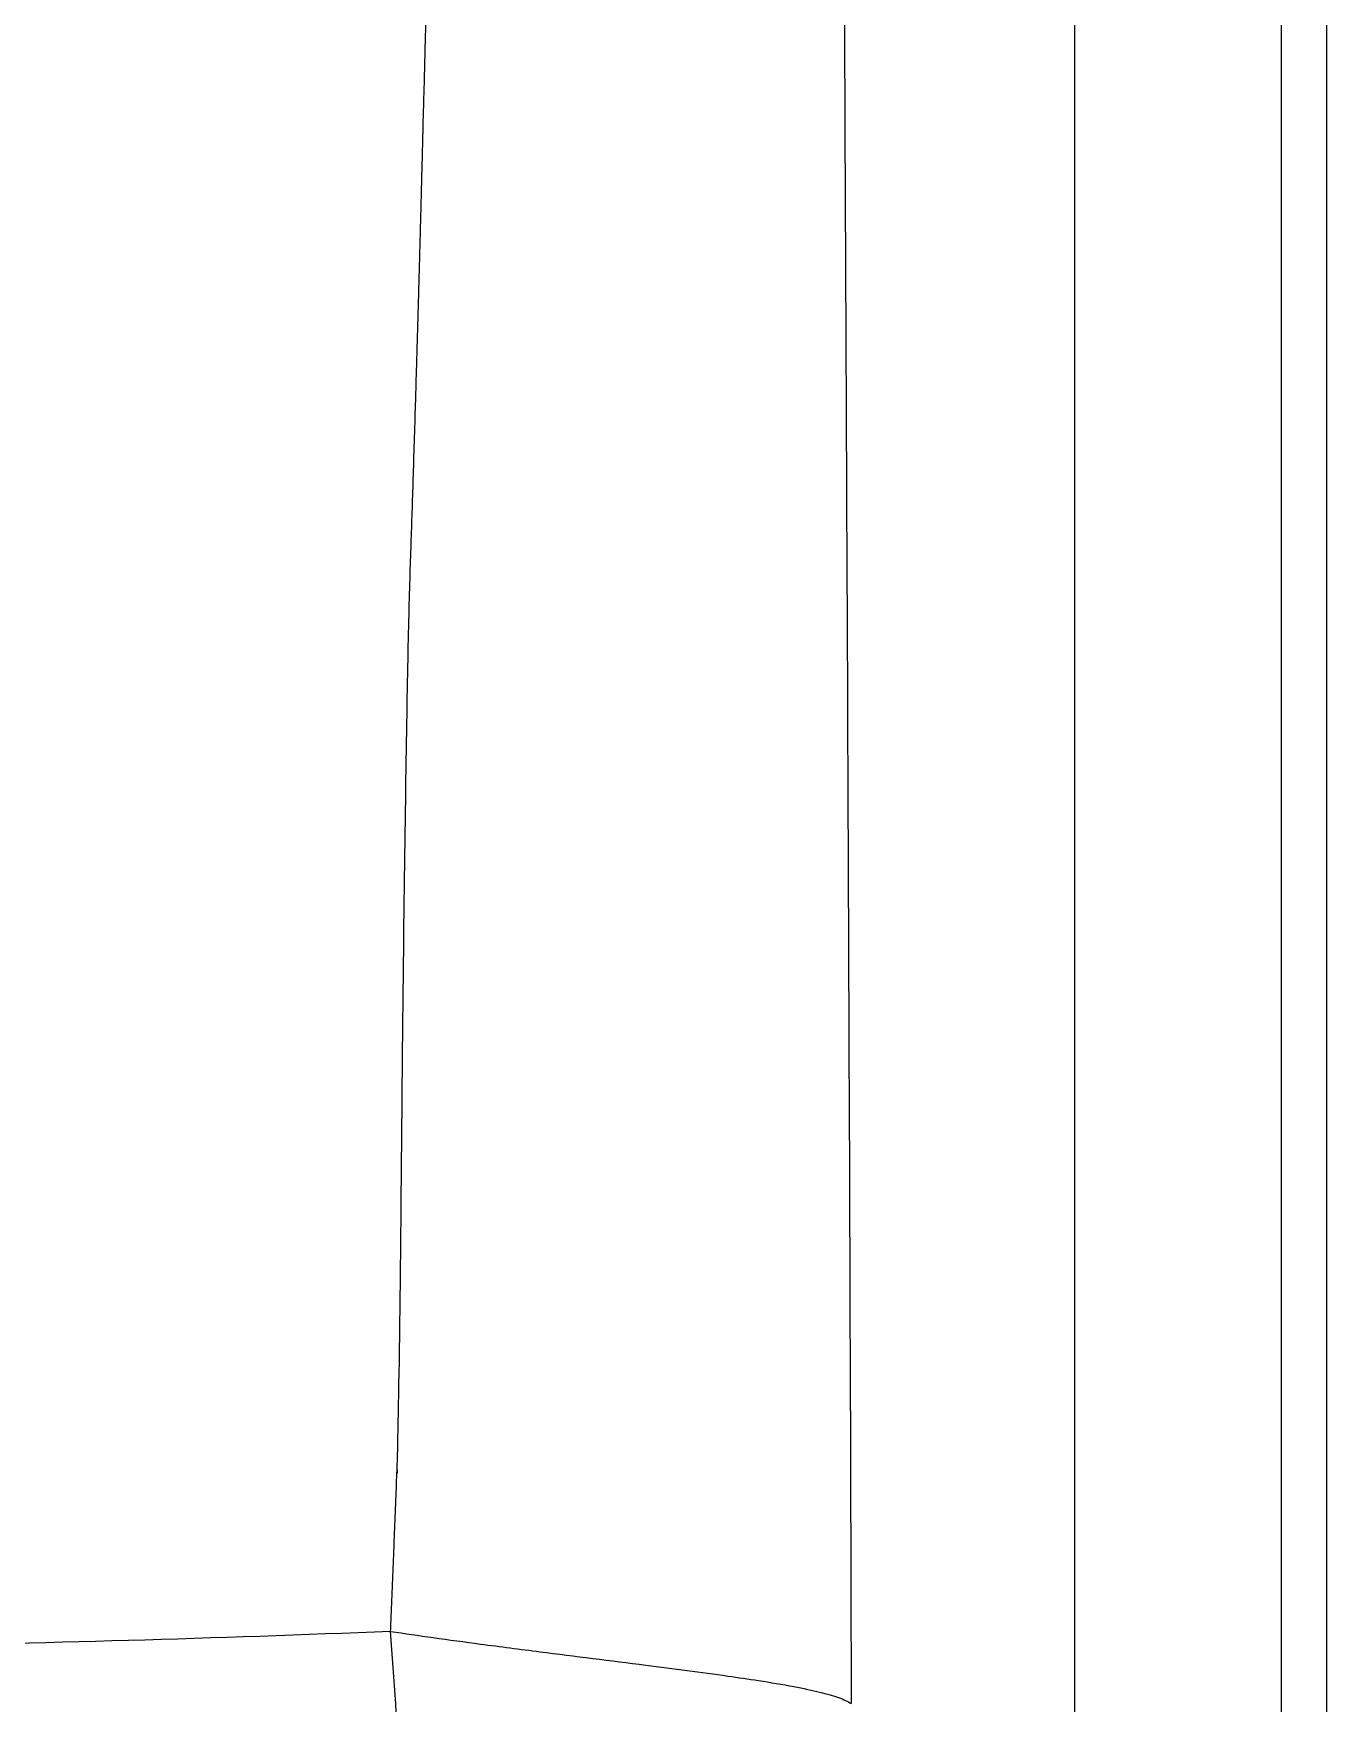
# Model space of a CAD drawing. Header units: millimetres. Extents: x 18456 to 179493, y -203649 to 469211.
# Drawn here: x 120891.7 to 120993.2, y 44918.7 to 45049.8 of the extents above; entities that cross this region are included whole.
import ezdxf

# ---------------------------------------------------------------- set-up
doc = ezdxf.new("R2010")
doc.units = ezdxf.units.MM
doc.layers.add('X-평면도(기본형)$0$FUR', color=6, linetype='Continuous', true_color=0xff00ff)

# ---------------------------------------------------------------- blocks, each defined once
blk = doc.blocks.new('X-평면도(기본형)$0$A$C5FEA68FE')
at = {"layer": 'X-평면도(기본형)$0$FUR', "color": 8, "ltscale": 1.5, "true_color": 0x808080}
for points, degree, knots in [([(105.4289321865072, 275.7336242783349), (105.4289321873221, 55.93236158159561), (105.428932188137, -122.2540659229271), (105.4289321883698, -219.8012626967393), (105.4289321886608, -275.7336242783349)], 2, [0, 0, 0, 358.3728550090163, 358.3728550090163, 470.8653741537995, 470.8653741537995, 470.8653741537995]), ([(108.9644660562044, -275.7336242771707), (108.9644660605118, -219.9184200568125), (108.9644660647609, -122.4883806442376), (108.9644660784397, 55.81520422035828), (108.9644660920603, 275.7336242770543)], 2, [-112.2564777847499, -112.2564777847499, -112.2564777847499, 0, 0, 358.6071697291045, 358.6071697291045, 358.6071697291045]), ([(125.1851466184598, -269.2453451596666), (125.1851460604812, -219.918417364941), (125.1851455025026, -128.9766543779988), (125.1851434856071, 49.32693233923055), (125.1851414687117, 269.2453542487929)], 2, [-99.2071470706433, -99.2071470706433, -99.2071470706433, 0, 0, 358.6071734346042, 358.6071734346042, 358.6071734346042]), ([(142.7257512075594, 207.3762193867005), (142.8389817432617, 192.9553007179638), (143.0383446032647, 164.4825931690866), (143.3228332927683, 68.28114703844767), (143.46665895771, 0.001272001303732395), (143.2923967929673, -81.69996887876187), (142.9492186926655, -137.2863334496506), (142.7256320823799, -207.3736797398888)], 3, [0, 0, 0, 0, 43.2640930212642, 85.42017285544333, 166.761950063033, 248.1037276173887, 333.5239048975518, 333.5239048975518, 333.5239048975518, 333.5239048975518]), ([(178.866721509723, -201.7076771514257), (177.7529165925225, -201.8731807830045), (175.4021383536747, -202.2119532714132), (171.4989405775559, -202.7450580168515), (165.9388301942381, -203.4677168783965), (160.531356815598, -204.1377891037846), (155.6109910763334, -204.7680609190138), (152.6609394370462, -205.1670891661197), (149.8675697004655, -205.5781007395126), (147.7808780359919, -205.9269305674825), (146.1831704318756, -206.2444938025437), (145.237308969954, -206.4598469384946), (144.4280482158647, -206.673107186798), (143.7541558507364, -206.8865080482792), (143.1946090608253, -207.1069998512976), (142.8695589997806, -207.2772667141398), (142.7256320823799, -207.3736797398888)], 3, [0, 0, 0, 0, 3.378101179181111, 7.125134645656828, 11.81823895687187, 20.1986529218277, 23.47157636013007, 26.69992770315661, 29.12928275519517, 31.94177639059133, 33.04617188812147, 34.01568403539632, 34.85167823543579, 35.55637137459718, 36.13536653705695, 36.65458891417263, 36.65458891417263, 36.65458891417263, 36.65458891417263]), ([(176.3208860882442, -241.367903981125), (176.3678710921668, -240.9531980571337), (176.4653925767052, -239.9988424610347), (176.6610634985846, -237.7057521371171), (176.8863843186409, -234.4099400802515), (177.1005515239085, -230.8213776269695), (177.3964723652462, -225.5975612571929), (177.7102603004896, -219.876377104898), (178.217537741526, -211.197434654925), (178.589141539298, -205.494981011143), (178.866721509723, -201.7076771514257)], 3, [0, 0, 0, 0, 1.252065740055726, 2.877884588899074, 6.904025953622475, 11.16231424902411, 13.66272889680701, 22.60059050919197, 28.35163905169272, 39.74397175450168, 39.74397175450168, 39.74397175450168, 39.74397175450168]), ([(178.866721509723, -201.7076771514257), (206.1074613081291, -202.8299213631544), (234.381792514585, -203.2659647867549), (286.5950267383014, -203.0379993463866), (309.5507160593988, -202.3735962915234), (335.4074332207092, -201.2745854775421)], 3, [0, 0, 0, 0, 0.5000481211234833, 0.5000481211234833, 0.9999999999999661, 0.9999999999999661, 0.9999999999999661, 0.9999999999999661])]:
    blk.add_open_spline(points, degree=degree, knots=knots, dxfattribs=at)
blk.add_rational_spline([(178.866721509723, -201.7076771514257), (178.5206485637464, -193.2499212262919), (178.1993315163418, -184.7911886305083), (177.7429609410464, -131.1723145967116), (177.3446833261987, -119.1662079192465), (176.9463672155398, -107.1563321868889), (176.6151587054483, -95.1444184447173), (176.4498048922397, -89.13757381541654), (176.3027588932309, -83.13025313499384), (176.155709175393, -78.1225380252581), (176.0278687243699, -72.11438346025534), (175.9000319661573, -66.10594941768795), (175.7922123563476, -60.09712284244597), (175.6844011197681, -54.08814730448648), (175.5972908138647, -48.07883602334186), (175.5101895902189, -42.06945086899213), (175.4443458341993, -36.05979520862456), (175.3785126199946, -30.05009377840906), (175.3343662498519, -24.04019391315524), (175.2902312696096, -18.03026589052751), (175.268076870183, -12.02021664660424), (175.2459339359193, -6.010130425449461), (175.2459261176991, -3.413879312574863e-06), (175.245932391088, 6.010122387902811), (175.2680742873927, 12.02020740322769), (175.2902277598041, 18.03025910048746), (175.3343626909191, 24.04018957330845), (175.3785090732272, 30.0500896453159), (175.4443425375503, 36.05979127960745), (175.5101861625444, 42.06944675208069), (175.5972886315431, 48.07883169897832), (175.6844011236681, 54.08814427768812), (175.7922137877904, 60.09712111926638), (175.9000332736177, 66.10594456712715), (176.0278703825315, 72.1143754721852), (176.1557131301379, 78.1225323304534), (176.3027646362316, 84.13024973869324), (176.4498106047395, 90.13756862864828), (176.6151622900506, 96.1444115252234), (176.9463691982091, 107.1563287418103), (177.3446865811711, 160.7810430550016), (177.7429640748305, 172.787153866142), (178.1993339061155, 184.7911968664266), (178.5206507555558, 193.2499303831719), (178.8667237347108, 201.7076872205362)], [1, 0.999998929205191, 1, 0.9999970729810721, 1, 0.9999960978840395, 1, 0.9999988389389979, 1, 0.9999987221486587, 1, 0.9999986127250019, 1, 0.9999985165816392, 1, 0.9999984359435645, 1, 0.9999983722731354, 1, 0.9999983279858542, 1, 0.999998304459516, 1, 0.9999983043811947, 1, 0.9999983278536493, 1, 0.9999983722375312, 1, 0.9999984357409307, 1, 0.9999985166910073, 1, 0.9999986126577636, 1, 0.9999987222172662, 1, 0.9999988392043444, 1, 0.9999960975520044, 1, 0.9999970730458507, 1, 0.9999989291854279, 1], degree=2, knots=[0, 0, 0, 16.92965439360042, 16.92965439360042, 40.95502926529423, 40.95502926529423, 64.9879250178598, 64.9879250178598, 77.00615589986063, 77.00615589986063, 89.02517464962926, 89.02517464962926, 101.0447511934812, 101.0447511934812, 113.0646245435883, 113.0646245435883, 125.0846447151634, 125.0846447151634, 137.1047556795913, 137.1047556795913, 149.1249224348242, 149.1249224348242, 161.1451628707047, 161.1451628707047, 173.1654008865635, 173.1654008865635, 185.1855725404077, 185.1855725404077, 197.2056839182461, 197.2056839182461, 209.2257037093933, 209.2257037093933, 221.2455797185985, 221.2455797185985, 233.2651500034642, 233.2651500034642, 245.2841734369678, 245.2841734369678, 257.3024007397379, 257.3024007397379, 281.3353033448595, 281.3353033448595, 305.3606864724469, 305.3606864724469, 322.2903426913198, 322.2903426913198, 322.2903426913198], dxfattribs=at)
blk.add_rational_spline([(125.1845910882694, -129.0265069686575), (125.1851455823635, -129.0016387025826), (125.1851455025026, -128.9766543779988)], [0.9990337115448871, 0.9994846461572731, 1], degree=2, dxfattribs=at)
blk = doc.blocks.new('X-평면도(기본형)$0$ba15002700')
blk.add_blockref('X-평면도(기본형)$0$A$C5FEA68FE', (110.0000000000873, -1424.99999999984, 0.4010621945564553))

msp = doc.modelspace()

# ---------------------------------------------------------------- block references
at = {"xscale": -1}
msp.add_blockref('X-평면도(기본형)$0$ba15002700', (121208.6289707316, 46551.07750544022), dxfattribs=at)

doc.saveas('drawing.dxf')
